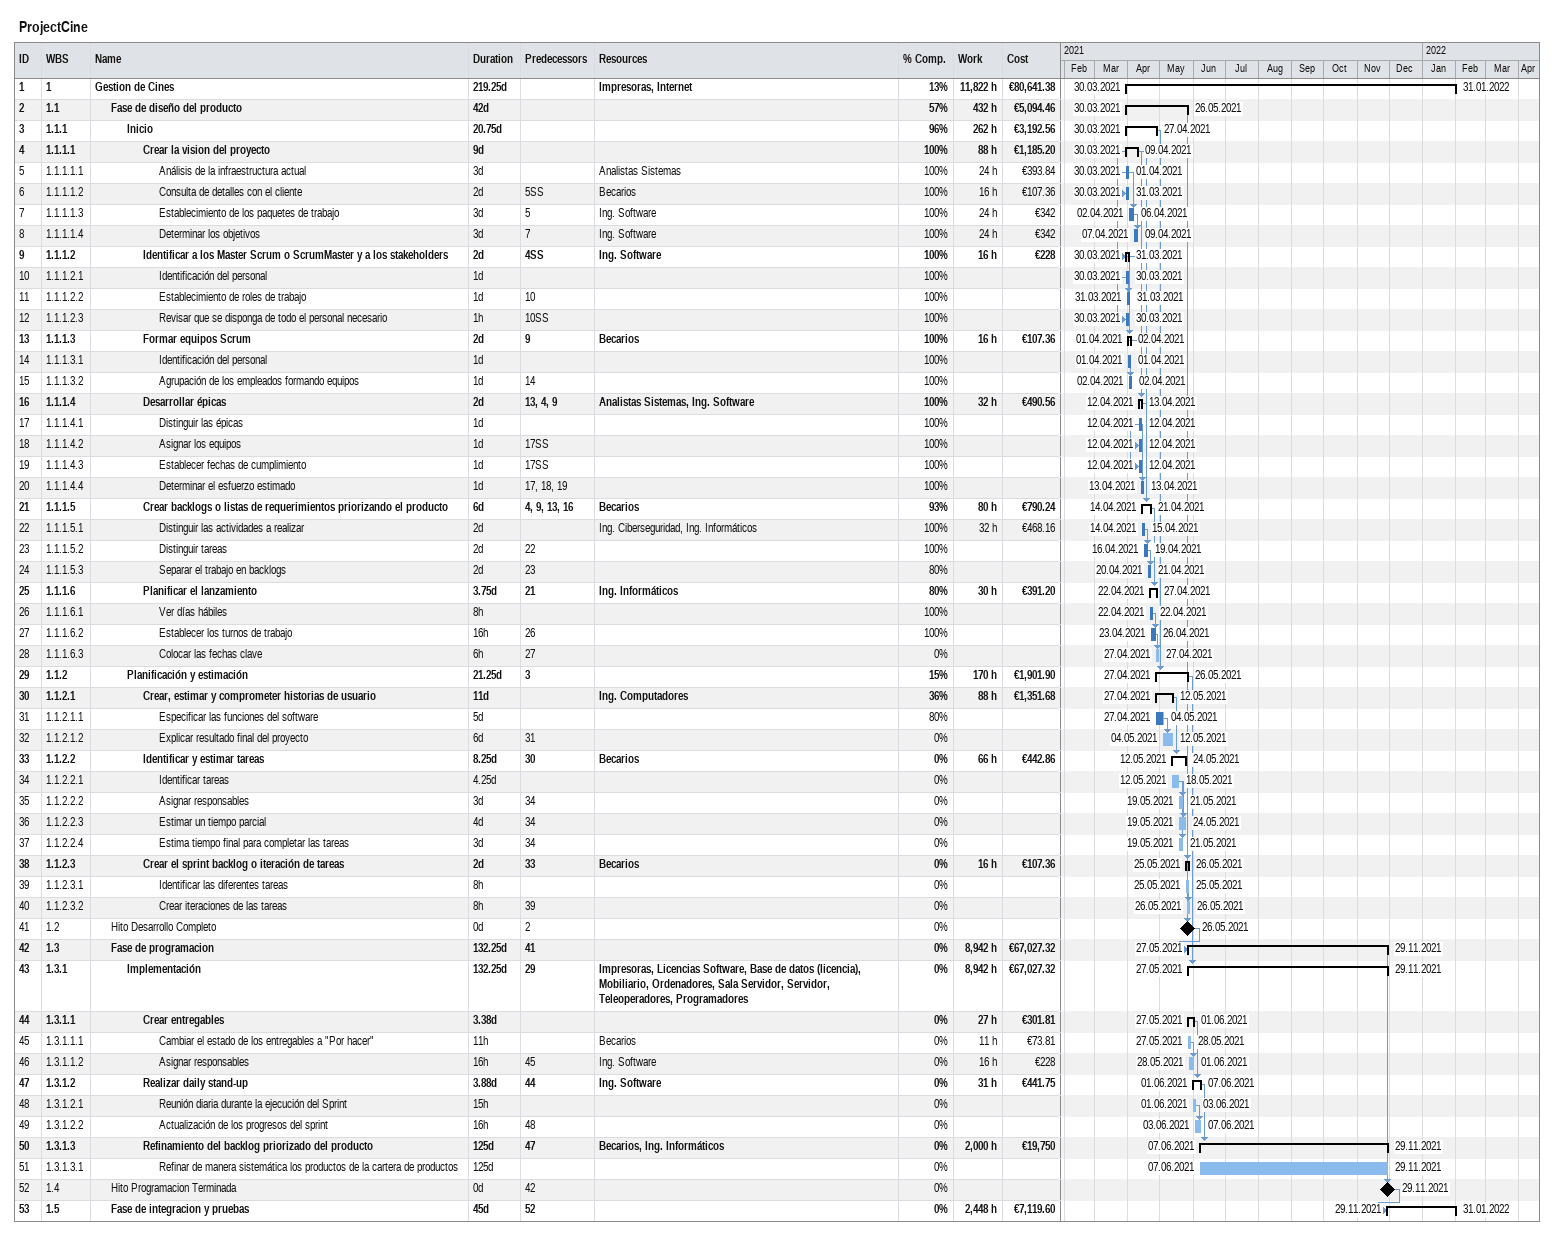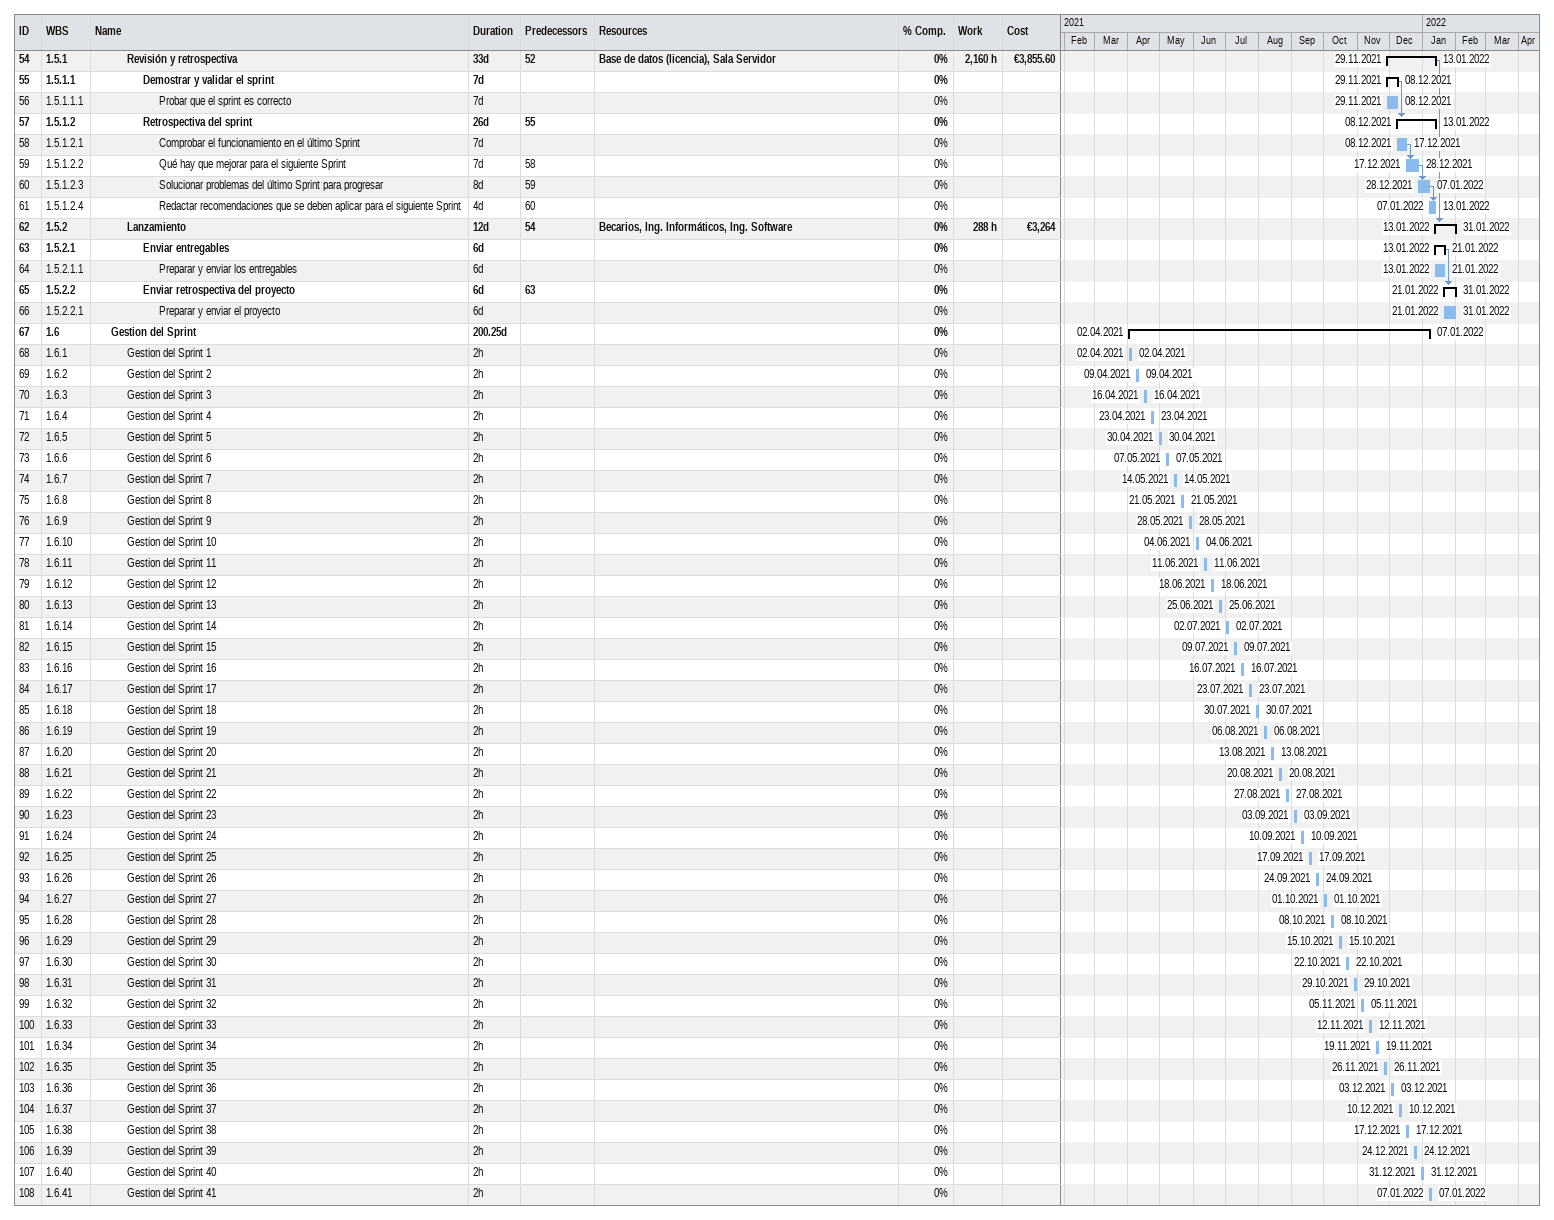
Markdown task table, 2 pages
ProjectCine

| ID | WBS | Task | Duration | Start | Finish | Predecessors | Resources | % complete | Work (h) | Cost (€) |
|---|---|---|---|---|---|---|---|---|---|---|
| 1 | 1 | **Gestion de Cines** | 219.25d | 2021-03-30 | 2022-01-31 |  | Impresoras, Internet | 13 | 11822 | 80641.38 |
| 2 | 1.1 | **Fase de diseño del producto** | 42d | 2021-03-30 | 2021-05-26 |  |  | 57 | 432 | 5094.46 |
| 3 | 1.1.1 | **Inicio** | 20.75d | 2021-03-30 | 2021-04-27 |  |  | 96 | 262 | 3192.56 |
| 4 | 1.1.1.1 | **Crear la vision del proyecto** | 9d | 2021-03-30 | 2021-04-09 |  |  | 100 | 88 | 1185.20 |
| 5 | 1.1.1.1.1 | Análisis de la infraestructura actual | 3d | 2021-03-30 | 2021-04-01 |  | Analistas Sistemas | 100 | 24 | 393.84 |
| 6 | 1.1.1.1.2 | Consulta de detalles con el cliente | 2d | 2021-03-30 | 2021-03-31 | 5SS | Becarios | 100 | 16 | 107.36 |
| 7 | 1.1.1.1.3 | Establecimiento de los paquetes de trabajo | 3d | 2021-04-02 | 2021-04-06 | 5 | Ing. Software | 100 | 24 | 342 |
| 8 | 1.1.1.1.4 | Determinar los objetivos | 3d | 2021-04-07 | 2021-04-09 | 7 | Ing. Software | 100 | 24 | 342 |
| 9 | 1.1.1.2 | **Identificar a los Master Scrum o ScrumMaster y a los stakeholders** | 2d | 2021-03-30 | 2021-03-31 | 4SS | Ing. Software | 100 | 16 | 228 |
| 10 | 1.1.1.2.1 | Identificación del personal | 1d | 2021-03-30 | 2021-03-30 |  |  | 100 |  |  |
| 11 | 1.1.1.2.2 | Establecimiento de roles de trabajo | 1d | 2021-03-31 | 2021-03-31 | 10 |  | 100 |  |  |
| 12 | 1.1.1.2.3 | Revisar que se disponga de todo el personal necesario | 1h | 2021-03-30 | 2021-03-30 | 10SS |  | 100 |  |  |
| 13 | 1.1.1.3 | **Formar equipos Scrum** | 2d | 2021-04-01 | 2021-04-02 | 9 | Becarios | 100 | 16 | 107.36 |
| 14 | 1.1.1.3.1 | Identificación del personal | 1d | 2021-04-01 | 2021-04-01 |  |  | 100 |  |  |
| 15 | 1.1.1.3.2 | Agrupación de los empleados formando equipos | 1d | 2021-04-02 | 2021-04-02 | 14 |  | 100 |  |  |
| 16 | 1.1.1.4 | **Desarrollar épicas** | 2d | 2021-04-12 | 2021-04-13 | 13, 4, 9 | Analistas Sistemas, Ing. Software | 100 | 32 | 490.56 |
| 17 | 1.1.1.4.1 | Distinguir las épicas | 1d | 2021-04-12 | 2021-04-12 |  |  | 100 |  |  |
| 18 | 1.1.1.4.2 | Asignar los equipos | 1d | 2021-04-12 | 2021-04-12 | 17SS |  | 100 |  |  |
| 19 | 1.1.1.4.3 | Establecer fechas de cumplimiento | 1d | 2021-04-12 | 2021-04-12 | 17SS |  | 100 |  |  |
| 20 | 1.1.1.4.4 | Determinar el esfuerzo estimado | 1d | 2021-04-13 | 2021-04-13 | 17, 18, 19 |  | 100 |  |  |
| 21 | 1.1.1.5 | **Crear backlogs o listas de requerimientos priorizando el producto** | 6d | 2021-04-14 | 2021-04-21 | 4, 9, 13, 16 | Becarios | 93 | 80 | 790.24 |
| 22 | 1.1.1.5.1 | Distinguir las actividades a realizar | 2d | 2021-04-14 | 2021-04-15 |  | Ing. Ciberseguridad, Ing. Informáticos | 100 | 32 | 468.16 |
| 23 | 1.1.1.5.2 | Distinguir tareas | 2d | 2021-04-16 | 2021-04-19 | 22 |  | 100 |  |  |
| 24 | 1.1.1.5.3 | Separar el trabajo en backlogs | 2d | 2021-04-20 | 2021-04-21 | 23 |  | 80 |  |  |
| 25 | 1.1.1.6 | **Planificar el lanzamiento** | 3.75d | 2021-04-22 | 2021-04-27 | 21 | Ing. Informáticos | 80 | 30 | 391.20 |
| 26 | 1.1.1.6.1 | Ver días hábiles | 8h | 2021-04-22 | 2021-04-22 |  |  | 100 |  |  |
| 27 | 1.1.1.6.2 | Establecer los turnos de trabajo | 16h | 2021-04-23 | 2021-04-26 | 26 |  | 100 |  |  |
| 28 | 1.1.1.6.3 | Colocar las fechas clave | 6h | 2021-04-27 | 2021-04-27 | 27 |  | 0 |  |  |
| 29 | 1.1.2 | **Planificación y estimación** | 21.25d | 2021-04-27 | 2021-05-26 | 3 |  | 15 | 170 | 1901.90 |
| 30 | 1.1.2.1 | **Crear, estimar y comprometer historias de usuario** | 11d | 2021-04-27 | 2021-05-12 |  | Ing. Computadores | 36 | 88 | 1351.68 |
| 31 | 1.1.2.1.1 | Especificar las funciones del software | 5d | 2021-04-27 | 2021-05-04 |  |  | 80 |  |  |
| 32 | 1.1.2.1.2 | Explicar resultado final del proyecto | 6d | 2021-05-04 | 2021-05-12 | 31 |  | 0 |  |  |
| 33 | 1.1.2.2 | **Identificar y estimar tareas** | 8.25d | 2021-05-12 | 2021-05-24 | 30 | Becarios | 0 | 66 | 442.86 |
| 34 | 1.1.2.2.1 | Identificar tareas | 4.25d | 2021-05-12 | 2021-05-18 |  |  | 0 |  |  |
| 35 | 1.1.2.2.2 | Asignar responsables | 3d | 2021-05-19 | 2021-05-21 | 34 |  | 0 |  |  |
| 36 | 1.1.2.2.3 | Estimar un tiempo parcial | 4d | 2021-05-19 | 2021-05-24 | 34 |  | 0 |  |  |
| 37 | 1.1.2.2.4 | Estima tiempo final para completar las tareas | 3d | 2021-05-19 | 2021-05-21 | 34 |  | 0 |  |  |
| 38 | 1.1.2.3 | **Crear el sprint backlog o iteración de tareas** | 2d | 2021-05-25 | 2021-05-26 | 33 | Becarios | 0 | 16 | 107.36 |
| 39 | 1.1.2.3.1 | Identificar las diferentes tareas | 8h | 2021-05-25 | 2021-05-25 |  |  | 0 |  |  |
| 40 | 1.1.2.3.2 | Crear iteraciones de las tareas | 8h | 2021-05-26 | 2021-05-26 | 39 |  | 0 |  |  |
| 41 | 1.2 | Hito Desarrollo Completo | 0d | 2021-05-26 | 2021-05-26 | 2 |  | 0 |  |  |
| 42 | 1.3 | **Fase de programacion** | 132.25d | 2021-05-27 | 2021-11-29 | 41 |  | 0 | 8942 | 67027.32 |
| 43 | 1.3.1 | **Implementación** | 132.25d | 2021-05-27 | 2021-11-29 | 29 | Impresoras, Licencias Software, Base de datos (licencia), Mobiliario, Ordenadores, Sala Servidor, Servidor, Teleoperadores, Programadores | 0 | 8942 | 67027.32 |
| 44 | 1.3.1.1 | **Crear entregables** | 3.38d | 2021-05-27 | 2021-06-01 |  |  | 0 | 27 | 301.81 |
| 45 | 1.3.1.1.1 | Cambiar el estado de los entregables a "Por hacer" | 11h | 2021-05-27 | 2021-05-28 |  | Becarios | 0 | 11 | 73.81 |
| 46 | 1.3.1.1.2 | Asignar responsables | 16h | 2021-05-28 | 2021-06-01 | 45 | Ing. Software | 0 | 16 | 228 |
| 47 | 1.3.1.2 | **Realizar daily stand-up** | 3.88d | 2021-06-01 | 2021-06-07 | 44 | Ing. Software | 0 | 31 | 441.75 |
| 48 | 1.3.1.2.1 | Reunión diaria durante la ejecución del Sprint | 15h | 2021-06-01 | 2021-06-03 |  |  | 0 |  |  |
| 49 | 1.3.1.2.2 | Actualización de los progresos del sprint | 16h | 2021-06-03 | 2021-06-07 | 48 |  | 0 |  |  |
| 50 | 1.3.1.3 | **Refinamiento del backlog priorizado del producto** | 125d | 2021-06-07 | 2021-11-29 | 47 | Becarios, Ing. Informáticos | 0 | 2000 | 19750 |
| 51 | 1.3.1.3.1 | Refinar de manera sistemática los productos de la cartera de productos | 125d | 2021-06-07 | 2021-11-29 |  |  | 0 |  |  |
| 52 | 1.4 | Hito Programacion Terminada | 0d | 2021-11-29 | 2021-11-29 | 42 |  | 0 |  |  |
| 53 | 1.5 | **Fase de integracion y pruebas** | 45d | 2021-11-29 | 2022-01-31 | 52 |  | 0 | 2448 | 7119.60 |
| 54 | 1.5.1 | **Revisión y retrospectiva** | 33d | 2021-11-29 | 2022-01-13 | 52 | Base de datos (licencia), Sala Servidor | 0 | 2160 | 3855.60 |
| 55 | 1.5.1.1 | **Demostrar y validar el sprint** | 7d | 2021-11-29 | 2021-12-08 |  |  | 0 |  |  |
| 56 | 1.5.1.1.1 | Probar que el sprint es correcto | 7d | 2021-11-29 | 2021-12-08 |  |  | 0 |  |  |
| 57 | 1.5.1.2 | **Retrospectiva del sprint** | 26d | 2021-12-08 | 2022-01-13 | 55 |  | 0 |  |  |
| 58 | 1.5.1.2.1 | Comprobar el funcionamiento en el último Sprint | 7d | 2021-12-08 | 2021-12-17 |  |  | 0 |  |  |
| 59 | 1.5.1.2.2 | Qué hay que mejorar para el siguiente Sprint | 7d | 2021-12-17 | 2021-12-28 | 58 |  | 0 |  |  |
| 60 | 1.5.1.2.3 | Solucionar problemas del último Sprint para progresar | 8d | 2021-12-28 | 2022-01-07 | 59 |  | 0 |  |  |
| 61 | 1.5.1.2.4 | Redactar recomendaciones que se deben aplicar para el siguiente Sprint | 4d | 2022-01-07 | 2022-01-13 | 60 |  | 0 |  |  |
| 62 | 1.5.2 | **Lanzamiento** | 12d | 2022-01-13 | 2022-01-31 | 54 | Becarios, Ing. Informáticos, Ing. Software | 0 | 288 | 3264 |
| 63 | 1.5.2.1 | **Enviar entregables** | 6d | 2022-01-13 | 2022-01-21 |  |  | 0 |  |  |
| 64 | 1.5.2.1.1 | Preparar y enviar los entregables | 6d | 2022-01-13 | 2022-01-21 |  |  | 0 |  |  |
| 65 | 1.5.2.2 | **Enviar retrospectiva del proyecto** | 6d | 2022-01-21 | 2022-01-31 | 63 |  | 0 |  |  |
| 66 | 1.5.2.2.1 | Preparar y enviar el proyecto | 6d | 2022-01-21 | 2022-01-31 |  |  | 0 |  |  |
| 67 | 1.6 | **Gestion del Sprint** | 200.25d | 2021-04-02 | 2022-01-07 |  |  | 0 |  |  |
| 68 | 1.6.1 | Gestion del Sprint 1 | 2h | 2021-04-02 | 2021-04-02 |  |  | 0 |  |  |
| 69 | 1.6.2 | Gestion del Sprint 2 | 2h | 2021-04-09 | 2021-04-09 |  |  | 0 |  |  |
| 70 | 1.6.3 | Gestion del Sprint 3 | 2h | 2021-04-16 | 2021-04-16 |  |  | 0 |  |  |
| 71 | 1.6.4 | Gestion del Sprint 4 | 2h | 2021-04-23 | 2021-04-23 |  |  | 0 |  |  |
| 72 | 1.6.5 | Gestion del Sprint 5 | 2h | 2021-04-30 | 2021-04-30 |  |  | 0 |  |  |
| 73 | 1.6.6 | Gestion del Sprint 6 | 2h | 2021-05-07 | 2021-05-07 |  |  | 0 |  |  |
| 74 | 1.6.7 | Gestion del Sprint 7 | 2h | 2021-05-14 | 2021-05-14 |  |  | 0 |  |  |
| 75 | 1.6.8 | Gestion del Sprint 8 | 2h | 2021-05-21 | 2021-05-21 |  |  | 0 |  |  |
| 76 | 1.6.9 | Gestion del Sprint 9 | 2h | 2021-05-28 | 2021-05-28 |  |  | 0 |  |  |
| 77 | 1.6.10 | Gestion del Sprint 10 | 2h | 2021-06-04 | 2021-06-04 |  |  | 0 |  |  |
| 78 | 1.6.11 | Gestion del Sprint 11 | 2h | 2021-06-11 | 2021-06-11 |  |  | 0 |  |  |
| 79 | 1.6.12 | Gestion del Sprint 12 | 2h | 2021-06-18 | 2021-06-18 |  |  | 0 |  |  |
| 80 | 1.6.13 | Gestion del Sprint 13 | 2h | 2021-06-25 | 2021-06-25 |  |  | 0 |  |  |
| 81 | 1.6.14 | Gestion del Sprint 14 | 2h | 2021-07-02 | 2021-07-02 |  |  | 0 |  |  |
| 82 | 1.6.15 | Gestion del Sprint 15 | 2h | 2021-07-09 | 2021-07-09 |  |  | 0 |  |  |
| 83 | 1.6.16 | Gestion del Sprint 16 | 2h | 2021-07-16 | 2021-07-16 |  |  | 0 |  |  |
| 84 | 1.6.17 | Gestion del Sprint 17 | 2h | 2021-07-23 | 2021-07-23 |  |  | 0 |  |  |
| 85 | 1.6.18 | Gestion del Sprint 18 | 2h | 2021-07-30 | 2021-07-30 |  |  | 0 |  |  |
| 86 | 1.6.19 | Gestion del Sprint 19 | 2h | 2021-08-06 | 2021-08-06 |  |  | 0 |  |  |
| 87 | 1.6.20 | Gestion del Sprint 20 | 2h | 2021-08-13 | 2021-08-13 |  |  | 0 |  |  |
| 88 | 1.6.21 | Gestion del Sprint 21 | 2h | 2021-08-20 | 2021-08-20 |  |  | 0 |  |  |
| 89 | 1.6.22 | Gestion del Sprint 22 | 2h | 2021-08-27 | 2021-08-27 |  |  | 0 |  |  |
| 90 | 1.6.23 | Gestion del Sprint 23 | 2h | 2021-09-03 | 2021-09-03 |  |  | 0 |  |  |
| 91 | 1.6.24 | Gestion del Sprint 24 | 2h | 2021-09-10 | 2021-09-10 |  |  | 0 |  |  |
| 92 | 1.6.25 | Gestion del Sprint 25 | 2h | 2021-09-17 | 2021-09-17 |  |  | 0 |  |  |
| 93 | 1.6.26 | Gestion del Sprint 26 | 2h | 2021-09-24 | 2021-09-24 |  |  | 0 |  |  |
| 94 | 1.6.27 | Gestion del Sprint 27 | 2h | 2021-10-01 | 2021-10-01 |  |  | 0 |  |  |
| 95 | 1.6.28 | Gestion del Sprint 28 | 2h | 2021-10-08 | 2021-10-08 |  |  | 0 |  |  |
| 96 | 1.6.29 | Gestion del Sprint 29 | 2h | 2021-10-15 | 2021-10-15 |  |  | 0 |  |  |
| 97 | 1.6.30 | Gestion del Sprint 30 | 2h | 2021-10-22 | 2021-10-22 |  |  | 0 |  |  |
| 98 | 1.6.31 | Gestion del Sprint 31 | 2h | 2021-10-29 | 2021-10-29 |  |  | 0 |  |  |
| 99 | 1.6.32 | Gestion del Sprint 32 | 2h | 2021-11-05 | 2021-11-05 |  |  | 0 |  |  |
| 100 | 1.6.33 | Gestion del Sprint 33 | 2h | 2021-11-12 | 2021-11-12 |  |  | 0 |  |  |
| 101 | 1.6.34 | Gestion del Sprint 34 | 2h | 2021-11-19 | 2021-11-19 |  |  | 0 |  |  |
| 102 | 1.6.35 | Gestion del Sprint 35 | 2h | 2021-11-26 | 2021-11-26 |  |  | 0 |  |  |
| 103 | 1.6.36 | Gestion del Sprint 36 | 2h | 2021-12-03 | 2021-12-03 |  |  | 0 |  |  |
| 104 | 1.6.37 | Gestion del Sprint 37 | 2h | 2021-12-10 | 2021-12-10 |  |  | 0 |  |  |
| 105 | 1.6.38 | Gestion del Sprint 38 | 2h | 2021-12-17 | 2021-12-17 |  |  | 0 |  |  |
| 106 | 1.6.39 | Gestion del Sprint 39 | 2h | 2021-12-24 | 2021-12-24 |  |  | 0 |  |  |
| 107 | 1.6.40 | Gestion del Sprint 40 | 2h | 2021-12-31 | 2021-12-31 |  |  | 0 |  |  |
| 108 | 1.6.41 | Gestion del Sprint 41 | 2h | 2022-01-07 | 2022-01-07 |  |  | 0 |  |  |
